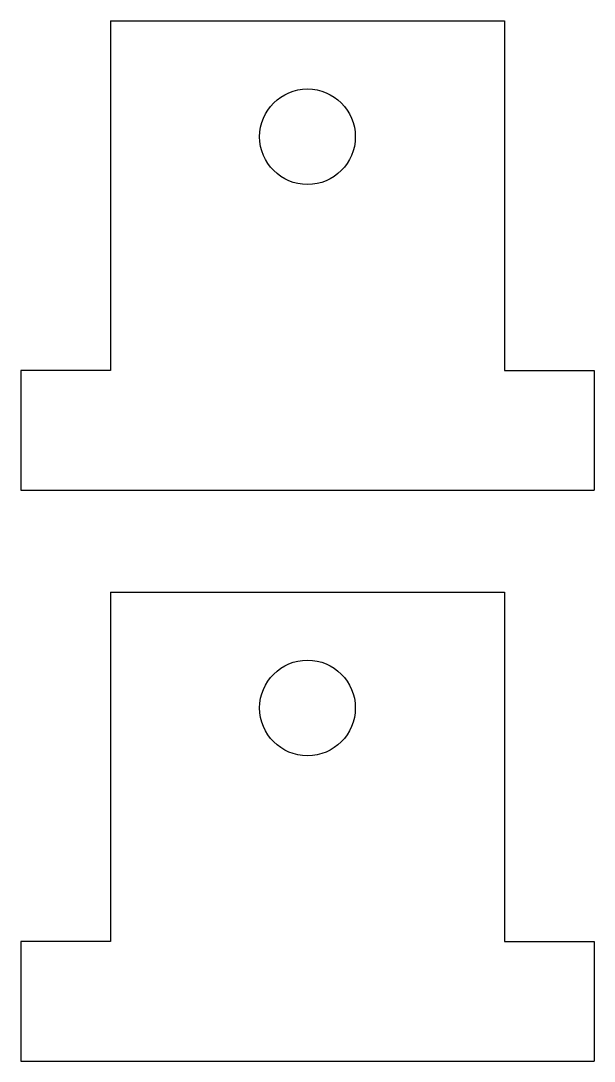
# Model space of a CAD drawing. Header units: millimetres. Extents: x 3186.5 to 3205.6, y 1097.3 to 1132.1.
import ezdxf

# ---------------------------------------------------------------- set-up
doc = ezdxf.new("R2010")
doc.units = ezdxf.units.MM

msp = doc.modelspace()

# ---------------------------------------------------------------- linework, layer by layer
for p, q in [((3189.452, 1132.085), (3202.632, 1132.085)), ((3189.452, 1132.085), (3189.452, 1120.385)), ((3202.632, 1132.085), (3202.632, 1120.385)), ((3189.452, 1120.385), (3186.452, 1120.385)), ((3186.452, 1120.385), (3186.452, 1116.385)), ((3202.632, 1120.385), (3205.632, 1120.385)), ((3205.632, 1120.385), (3205.632, 1116.385)), ((3186.452, 1116.385), (3205.632, 1116.385)), ((3189.452, 1112.972), (3202.632, 1112.972)), ((3189.452, 1112.972), (3189.452, 1101.272)), ((3202.632, 1112.972), (3202.632, 1101.272)), ((3189.452, 1101.272), (3186.452, 1101.272)), ((3186.452, 1101.272), (3186.452, 1097.272)), ((3202.632, 1101.272), (3205.632, 1101.272)), ((3205.632, 1101.272), (3205.632, 1097.272)), ((3186.452, 1097.272), (3205.632, 1097.272))]:
    msp.add_line(p, q)
for centre in [(3196.042, 1128.205), (3196.042, 1109.092)]:
    msp.add_circle(centre, 1.6)

doc.saveas('drawing.dxf')
